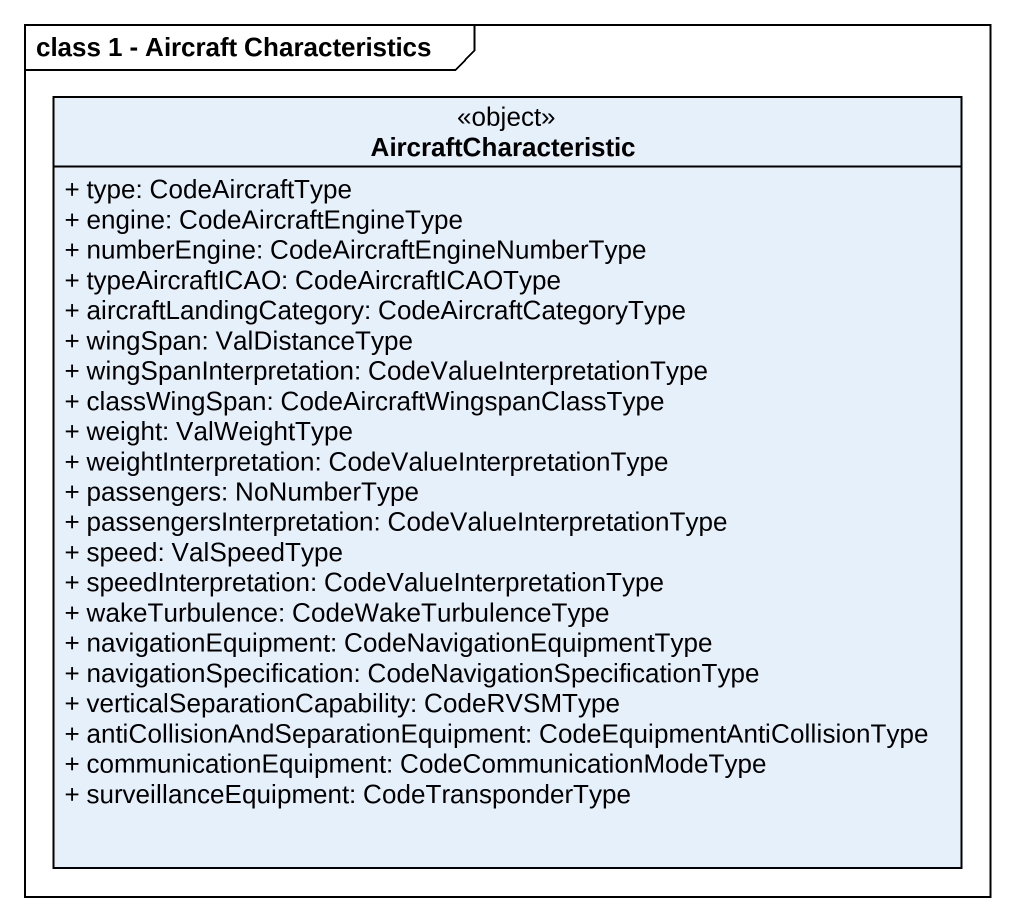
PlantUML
@startuml
mainframe class 1 - Aircraft Characteristics
hide circle
hide empty members
skinparam classAttributeIconSize 0
class AircraftCharacteristic <<object>> {
  + type: CodeAircraftType
  + engine: CodeAircraftEngineType
  + numberEngine: CodeAircraftEngineNumberType
  + typeAircraftICAO: CodeAircraftICAOType
  + aircraftLandingCategory: CodeAircraftCategoryType
  + wingSpan: ValDistanceType
  + wingSpanInterpretation: CodeValueInterpretationType
  + classWingSpan: CodeAircraftWingspanClassType
  + weight: ValWeightType
  + weightInterpretation: CodeValueInterpretationType
  + passengers: NoNumberType
  + passengersInterpretation: CodeValueInterpretationType
  + speed: ValSpeedType
  + speedInterpretation: CodeValueInterpretationType
  + wakeTurbulence: CodeWakeTurbulenceType
  + navigationEquipment: CodeNavigationEquipmentType
  + navigationSpecification: CodeNavigationSpecificationType
  + verticalSeparationCapability: CodeRVSMType
  + antiCollisionAndSeparationEquipment: CodeEquipmentAntiCollisionType
  + communicationEquipment: CodeCommunicationModeType
  + surveillanceEquipment: CodeTransponderType
}
@enduml
